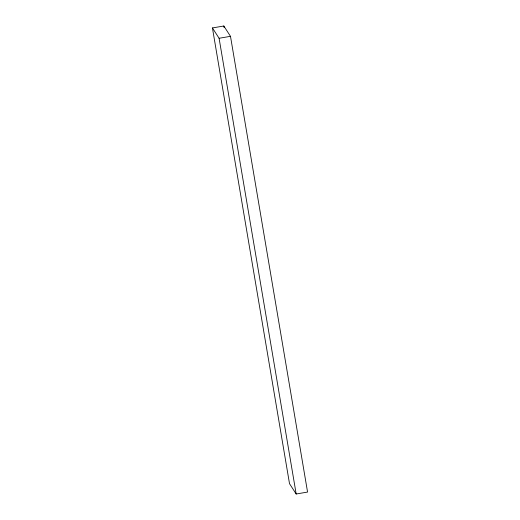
<?xml version="1.0" encoding="UTF-8"?>
<svg xmlns="http://www.w3.org/2000/svg" width="520" height="520" viewBox="0 0 520 520"><rect width="100%" height="100%" fill="white"/><g stroke="black" fill="none" stroke-linecap="round" stroke-linejoin="round"><path stroke-width="0.78" d="M212.433 27.937L223.828 26L230.49 36.328L307.567 492.063L296.173 494L289.51 483.672L212.433 27.937L219.089 38.266L296.173 494M219.089 38.266L230.49 36.328M223.828 26L224.1 27.599"/></g></svg>
